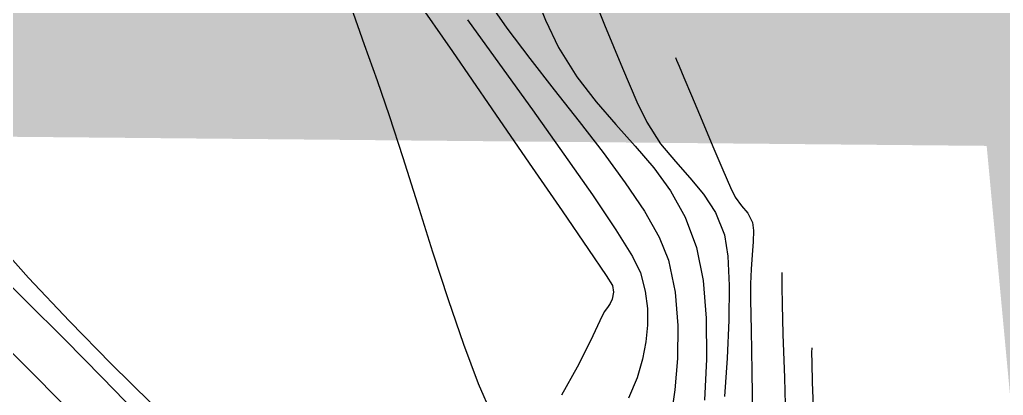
# Model space of a CAD drawing. Header units: feet. Extents: x 26064 to 27719, y 16802 to 28989.
# Drawn here: x 26329.9 to 26359.36, y 18042.21 to 18053.46 of the extents above; entities that cross this region are included whole.
import ezdxf

# ---------------------------------------------------------------- set-up
doc = ezdxf.new("R2010")
doc.units = ezdxf.units.FT
doc.header["$LTSCALE"] = 50
doc.header["$MEASUREMENT"] = 0
for name, pattern in [('DASHED', [0.75, 0.5, -0.25]), ('HIDDEN', [0.375, 0.25, -0.125]), ('HIDN25', [0.0938, 0.0625, -0.0313])]:
    doc.linetypes.add(name, pattern=pattern)
for name, color, linetype in [('CONT-MJR', 160, 'HIDDEN'), ('CONT-MNR', 55, 'HIDN25'), ('DEMO-UTILITY', 1, 'Continuous')]:
    doc.layers.add(name, color=color, linetype=linetype)

msp = doc.modelspace()

# ---------------------------------------------------------------- linework, layer by layer
at = {"layer": 'CONT-MJR', "color": 7}
for p, q in [((26343.88609, 18054.06675, 595), (26344.49139, 18053.20042, 595)), ((26344.49139, 18053.20042, 595), (26345.17756, 18052.28902, 595)), ((26345.17756, 18052.28902, 595), (26345.90992, 18051.35165, 595)), ((26345.90992, 18051.35165, 595), (26346.65377, 18050.40737, 595)), ((26346.65377, 18050.40737, 595), (26347.37441, 18049.47529, 595)), ((26347.37441, 18049.47529, 595), (26348.03716, 18048.57448, 595)), ((26348.03716, 18048.57448, 595), (26348.60731, 18047.72404, 595)), ((26348.60731, 18047.72404, 595), (26349.05017, 18046.94304, 595)), ((26349.05017, 18046.94304, 595), (26349.33105, 18046.25058, 595)), ((26349.33105, 18046.25058, 595), (26349.53169, 18045.2956, 595)), ((26330.09076, 18045.03954, 595), (26328.95609, 18046.15511, 595)), ((26349.53169, 18045.2956, 595), (26349.61294, 18044.29729, 595)), ((26331.25311, 18043.87558, 595), (26330.09076, 18045.03954, 595)), ((26349.61294, 18044.29729, 595), (26349.6009, 18043.30492, 595)), ((26332.37592, 18042.73669, 595), (26331.25311, 18043.87558, 595)), ((26353.61768, 18043.628, 600), (26353.6166, 18043.49342, 600)), ((26349.6009, 18043.30492, 595), (26349.52167, 18042.36775, 595)), ((26353.6166, 18043.49342, 600), (26353.61988, 18043.17685, 600)), ((26353.61988, 18043.17685, 600), (26353.63651, 18042.59423, 600)), ((26333.39199, 18041.6963, 595), (26332.37592, 18042.73669, 595)), ((26349.52167, 18042.36775, 595), (26349.40134, 18041.53506, 595)), ((26353.63651, 18042.59423, 600), (26353.6754, 18041.64638, 600))]:
    msp.add_line(p, q, dxfattribs=at)
at = {"layer": 'CONT-MNR', "color": 7, "extrusion": (0.926242, 0.37693, 0)}
msp.add_line((26346.79957, 18054.81421, 597), (26347.41507, 18053.30174, 597), dxfattribs=at)
at = {"layer": 'CONT-MNR', "color": 7, "extrusion": (0.822998, 0.568044, 0)}
msp.add_line((26341.67974, 18054.21061, 593), (26342.86086, 18052.49936, 593), dxfattribs=at)
at = {"layer": 'CONT-MNR', "color": 7, "extrusion": (0.932003, 0.362452, 0)}
msp.add_line((26345.28676, 18054.36237, 596), (26345.6438, 18053.4443, 596), dxfattribs=at)
at = {"layer": 'CONT-MNR', "color": 7}
for p, q in [((26340.23034, 18052.70056, 593), (26339.8295, 18053.84264, 593)), ((26345.6438, 18053.4443, 596), (26346.03824, 18052.62618, 596)), ((26340.97483, 18050.57366, 593), (26340.61447, 18051.62408, 593)), ((26346.58455, 18051.74911, 596), (26347.16295, 18050.99217, 596)), ((26347.16295, 18050.99217, 596), (26347.75309, 18050.31351, 596)), ((26341.38086, 18049.31916, 593), (26340.97483, 18050.57366, 593)), ((26348.6801, 18050.38343, 597), (26349.09466, 18049.74142, 597)), ((26350.33413, 18050.4269, 598), (26350.65813, 18049.65779, 598)), ((26349.09466, 18049.74142, 597), (26349.53455, 18049.20565, 597)), ((26348.33462, 18049.67126, 596), (26348.8872, 18049.02358, 596)), ((26341.81964, 18047.93391, 593), (26341.38086, 18049.31916, 593)), ((26345.15973, 18049.16277, 593), (26346.1456, 18047.72742, 593)), ((26349.53455, 18049.20565, 597), (26349.9726, 18048.72028, 597)), ((26350.95379, 18048.9632, 598), (26351.18657, 18048.42892, 598)), ((26349.9726, 18048.72028, 597), (26350.38169, 18048.22948, 597)), ((26350.38169, 18048.22948, 597), (26350.73464, 18047.67739, 597)), ((26342.27827, 18046.49121, 593), (26341.81964, 18047.93391, 593)), ((26351.32196, 18048.14069, 598), (26351.51276, 18047.87769, 598)), ((26346.1456, 18047.72742, 593), (26346.93453, 18046.57401, 593)), ((26351.70193, 18047.65971, 598), (26351.84097, 18047.38699, 598)), ((26349.82408, 18047.5445, 596), (26350.16769, 18046.62939, 596)), ((26351.87406, 18047.1381, 598), (26351.86745, 18046.80663, 598)), ((26330.16241, 18045.72805, 594), (26329.02826, 18047.00476, 594)), ((26351.00433, 18047.00819, 597), (26351.11146, 18046.36915, 597)), ((26351.86745, 18046.80663, 598), (26351.83835, 18046.4154, 598)), ((26350.16769, 18046.62939, 596), (26350.3665, 18045.64681, 596)), ((26351.80399, 18045.98724, 598), (26351.78158, 18045.54496, 598)), ((26352.72064, 18045.88663, 599), (26352.71938, 18045.76093, 599)), ((26331.38968, 18044.42478, 594), (26330.16241, 18045.72805, 594)), ((26350.3665, 18045.64681, 596), (26350.45831, 18044.51244, 596)), ((26347.68469, 18045.291, 593), (26347.64471, 18045.08773, 593)), ((26348.62811, 18045.32263, 594), (26348.6963, 18044.80716, 594)), ((26351.78158, 18045.54496, 598), (26351.78478, 18045.06883, 598)), ((26352.72058, 18045.46588, 599), (26352.73046, 18044.92318, 599)), ((26347.64471, 18045.08773, 593), (26347.58384, 18044.95621, 593)), ((26347.58384, 18044.95621, 593), (26347.50017, 18044.83985, 593)), ((26348.6963, 18044.80716, 594), (26348.70295, 18044.30795, 594)), ((26332.63809, 18043.15416, 594), (26331.38968, 18044.42478, 594)), ((26351.80072, 18044.15589, 598), (26351.82284, 18042.91679, 598)), ((26346.98945, 18043.83561, 593), (26346.59513, 18043.04727, 593)), ((26343.64412, 18042.55169, 593), (26343.20342, 18043.72679, 593)), ((26350.46436, 18043.29421, 596), (26350.40593, 18042.06001, 596)), ((26351.08263, 18043.32392, 597), (26351.00467, 18042.17008, 597)), ((26331.42934, 18041.69983, 596), (26330.4293, 18042.72946, 596)), ((26351.82284, 18042.91679, 598), (26351.84461, 18041.46214, 598)), ((26344.05303, 18041.61243, 593), (26343.64412, 18042.55169, 593))]:
    msp.add_line(p, q, dxfattribs=at)
at = {"layer": 'CONT-MNR', "color": 7, "extrusion": (0.810603, 0.585596, 0)}
msp.add_line((26343.30731, 18053.4566, 594), (26344.27079, 18052.12291, 594), dxfattribs=at)
at = {"layer": 'CONT-MNR', "color": 7, "extrusion": (0.923908, 0.382614, 0)}
msp.add_line((26347.41507, 18053.30174, 597), (26347.95433, 18051.99956, 597), dxfattribs=at)
at = {"layer": 'CONT-MNR', "color": 7, "extrusion": (0.941833, 0.336082, 0)}
msp.add_line((26340.61447, 18051.62408, 593), (26340.23034, 18052.70056, 593), dxfattribs=at)
at = {"layer": 'CONT-MNR', "color": 7, "extrusion": (0.823276, 0.567641, 0)}
msp.add_line((26342.86086, 18052.49936, 593), (26344.04284, 18050.78508, 593), dxfattribs=at)
at = {"layer": 'CONT-MNR', "color": 7, "extrusion": (0.848805, 0.528706, 0)}
msp.add_line((26346.03824, 18052.62618, 596), (26346.58455, 18051.74911, 596), dxfattribs=at)
at = {"layer": 'CONT-MNR', "color": 7, "extrusion": (0.81162, 0.584185, 0)}
msp.add_line((26344.27079, 18052.12291, 594), (26345.25296, 18050.75836, 594), dxfattribs=at)
at = {"layer": 'CONT-MNR', "color": 7, "extrusion": (0.920188, 0.391477, 0)}
msp.add_line((26349.5372, 18052.32387, 598), (26349.56992, 18052.24697, 598), dxfattribs=at)
at = {"layer": 'CONT-MNR', "color": 7, "extrusion": (0.92105, 0.389444, 0)}
msp.add_line((26349.56992, 18052.24697, 598), (26349.64741, 18052.0637, 598), dxfattribs=at)
at = {"layer": 'CONT-MNR', "color": 7, "extrusion": (0.921823, 0.387611, 0)}
msp.add_line((26349.64741, 18052.0637, 598), (26349.78966, 18051.7254, 598), dxfattribs=at)
at = {"layer": 'CONT-MNR', "color": 7, "extrusion": (0.918362, 0.395741, 0)}
msp.add_line((26347.95433, 18051.99956, 597), (26348.38635, 18050.99701, 597), dxfattribs=at)
at = {"layer": 'CONT-MNR', "color": 7, "extrusion": (0.922239, 0.386619, 0)}
msp.add_line((26349.78966, 18051.7254, 598), (26350.01629, 18051.1848, 598), dxfattribs=at)
at = {"layer": 'CONT-MNR', "color": 7, "extrusion": (0.92219, 0.386737, 0)}
msp.add_line((26350.01629, 18051.1848, 598), (26350.33413, 18050.4269, 598), dxfattribs=at)
at = {"layer": 'CONT-MNR', "color": 7, "extrusion": (0.901961, 0.431817, 0)}
msp.add_line((26348.38635, 18050.99701, 597), (26348.6801, 18050.38343, 597), dxfattribs=at)
at = {"layer": 'CONT-MNR', "color": 7, "extrusion": (0.823673, 0.567065, 0)}
msp.add_line((26344.04284, 18050.78508, 593), (26345.15973, 18049.16277, 593), dxfattribs=at)
at = {"layer": 'CONT-MNR', "color": 7, "extrusion": (0.81449, 0.580177, 0)}
msp.add_line((26345.25296, 18050.75836, 594), (26346.19812, 18049.43149, 594), dxfattribs=at)
at = {"layer": 'CONT-MNR', "color": 7, "extrusion": (0.741275, 0.671201, 0)}
msp.add_line((26347.75309, 18050.31351, 596), (26348.33462, 18049.67126, 596), dxfattribs=at)
at = {"layer": 'CONT-MNR', "color": 7, "extrusion": (0.819868, 0.572553, 0)}
msp.add_line((26346.19812, 18049.43149, 594), (26347.05055, 18048.21085, 594), dxfattribs=at)
at = {"layer": 'CONT-MNR', "color": 7, "extrusion": (0.920113, 0.391654, 0)}
msp.add_line((26350.65813, 18049.65779, 598), (26350.95379, 18048.9632, 598), dxfattribs=at)
at = {"layer": 'CONT-MNR', "color": 7, "extrusion": (0.809934, 0.586521, 0)}
msp.add_line((26348.8872, 18049.02358, 596), (26349.39047, 18048.32861, 596), dxfattribs=at)
at = {"layer": 'CONT-MNR', "color": 7, "extrusion": (0.875106, 0.483931, 0)}
msp.add_line((26349.39047, 18048.32861, 596), (26349.82408, 18047.5445, 596), dxfattribs=at)
at = {"layer": 'CONT-MNR', "color": 7, "extrusion": (0.905112, 0.425173, 0)}
msp.add_line((26351.18657, 18048.42892, 598), (26351.32196, 18048.14069, 598), dxfattribs=at)
at = {"layer": 'CONT-MNR', "color": 7, "extrusion": (0.829569, 0.558404, 0)}
msp.add_line((26347.05055, 18048.21085, 594), (26347.75455, 18047.16499, 594), dxfattribs=at)
at = {"layer": 'CONT-MNR', "color": 7, "extrusion": (0.927516, 0.373784, 0)}
msp.add_line((26350.73464, 18047.67739, 597), (26351.00433, 18047.00819, 597), dxfattribs=at)
at = {"layer": 'CONT-MNR', "color": 7, "extrusion": (0.75526, 0.655425, 0)}
msp.add_line((26351.51276, 18047.87769, 598), (26351.70193, 18047.65971, 598), dxfattribs=at)
at = {"layer": 'CONT-MNR', "color": 7, "extrusion": (0.991277, 0.131794, 0)}
msp.add_line((26351.84097, 18047.38699, 598), (26351.87406, 18047.1381, 598), dxfattribs=at)
at = {"layer": 'CONT-MNR', "color": 7, "extrusion": (0.84882, 0.528682, 0)}
msp.add_line((26347.75455, 18047.16499, 594), (26348.25441, 18046.36245, 594), dxfattribs=at)
at = {"layer": 'CONT-MNR', "color": 7, "extrusion": (0.950671, 0.3102, 0)}
msp.add_line((26342.74383, 18045.0644, 593), (26342.27827, 18046.49121, 593), dxfattribs=at)
at = {"layer": 'CONT-MNR', "color": 7, "extrusion": (0.827902, 0.560873, 0)}
msp.add_line((26346.93453, 18046.57401, 593), (26347.46056, 18045.79753, 593), dxfattribs=at)
at = {"layer": 'CONT-MNR', "color": 7, "extrusion": (0.898294, 0.439394, 0)}
msp.add_line((26348.25441, 18046.36245, 594), (26348.49441, 18045.87178, 594), dxfattribs=at)
at = {"layer": 'CONT-MNR', "color": 7, "extrusion": (0.999003, 0.044643, 0)}
msp.add_line((26351.11146, 18046.36915, 597), (26351.15054, 18045.49463, 597), dxfattribs=at)
at = {"layer": 'CONT-MNR', "color": 7, "extrusion": (0.996795, -0.079995, 0)}
msp.add_line((26351.83835, 18046.4154, 598), (26351.80399, 18045.98724, 598), dxfattribs=at)
at = {"layer": 'CONT-MNR', "color": 7, "extrusion": (0.971619, 0.236553, 0)}
msp.add_line((26348.49441, 18045.87178, 594), (26348.62811, 18045.32263, 594), dxfattribs=at)
at = {"layer": 'CONT-MNR', "color": 7, "extrusion": (0.839382, 0.543541, 0)}
msp.add_line((26347.46056, 18045.79753, 593), (26347.65777, 18045.49298, 593), dxfattribs=at)
at = {"layer": 'CONT-MNR', "color": 7, "extrusion": (0.999992, 0.004039, 0)}
msp.add_line((26352.71938, 18045.76093, 599), (26352.72058, 18045.46588, 599), dxfattribs=at)
at = {"layer": 'CONT-MNR', "color": 7, "extrusion": (0.991235, 0.132109, 0)}
msp.add_line((26347.65777, 18045.49298, 593), (26347.68469, 18045.291, 593), dxfattribs=at)
at = {"layer": 'CONT-MNR', "color": 7, "extrusion": (0.999903, -0.01391, 0)}
msp.add_line((26351.15054, 18045.49463, 597), (26351.13609, 18044.45583, 597), dxfattribs=at)
at = {"layer": 'CONT-MNR', "color": 7, "extrusion": (0.945734, 0.324942, 0)}
msp.add_line((26343.20342, 18043.72679, 593), (26342.74383, 18045.0644, 593), dxfattribs=at)
at = {"layer": 'CONT-MNR', "color": 7, "extrusion": (0.999848, 0.017451, 0)}
msp.add_line((26351.78478, 18045.06883, 598), (26351.80072, 18044.15589, 598), dxfattribs=at)
at = {"layer": 'CONT-MNR', "color": 7, "extrusion": (0.900832, -0.434168, 0)}
msp.add_line((26347.4044, 18044.70767, 593), (26347.27281, 18044.43464, 593), dxfattribs=at)
at = {"layer": 'CONT-MNR', "color": 7, "extrusion": (0.809764, -0.586755, 0)}
msp.add_line((26347.50017, 18044.83985, 593), (26347.4044, 18044.70767, 593), dxfattribs=at)
at = {"layer": 'CONT-MNR', "color": 7, "extrusion": (0.999599, 0.028322, 0)}
msp.add_line((26352.73046, 18044.92318, 599), (26352.75554, 18044.03799, 599), dxfattribs=at)
at = {"layer": 'CONT-MNR', "color": 7, "extrusion": (0.903971, -0.427593, 0)}
msp.add_line((26347.27281, 18044.43464, 593), (26346.98945, 18043.83561, 593), dxfattribs=at)
at = {"layer": 'CONT-MNR', "color": 7, "extrusion": (0.999988, 0.004974, 0)}
msp.add_line((26350.45831, 18044.51244, 596), (26350.46436, 18043.29421, 596), dxfattribs=at)
at = {"layer": 'CONT-MNR', "color": 7, "extrusion": (0.998886, -0.047179, 0)}
msp.add_line((26351.13609, 18044.45583, 597), (26351.08263, 18043.32392, 597), dxfattribs=at)
at = {"layer": 'CONT-MNR', "color": 7, "extrusion": (0.994859, -0.101274, 0)}
msp.add_line((26348.70295, 18044.30795, 594), (26348.65202, 18043.80761, 594), dxfattribs=at)
at = {"layer": 'CONT-MNR', "color": 7, "extrusion": (0.980296, -0.197533, 0)}
msp.add_line((26348.65202, 18043.80761, 594), (26348.54746, 18043.28875, 594), dxfattribs=at)
at = {"layer": 'CONT-MNR', "color": 7, "extrusion": (0.999449, 0.033195, 0)}
msp.add_line((26352.75554, 18044.03799, 599), (26352.79912, 18042.72597, 599), dxfattribs=at)
at = {"layer": 'CONT-MNR', "color": 7, "extrusion": (-0.703673, -0.710524, 0)}
msp.add_line((26330.4293, 18042.72946, 596), (26329.38498, 18043.76371, 596), dxfattribs=at)
at = {"layer": 'CONT-MNR', "color": 7, "extrusion": (0.963472, -0.267808, 0)}
msp.add_line((26348.54746, 18043.28875, 594), (26348.39325, 18042.73396, 594), dxfattribs=at)
at = {"layer": 'CONT-MNR', "color": 7, "extrusion": (-0.701482, -0.712687, 0)}
msp.add_line((26333.83562, 18041.97546, 594), (26332.63809, 18043.15416, 594), dxfattribs=at)
at = {"layer": 'CONT-MNR', "color": 7, "extrusion": (0.87534, -0.483507, 0)}
msp.add_line((26346.59513, 18043.04727, 593), (26346.13061, 18042.20631, 593), dxfattribs=at)
at = {"layer": 'CONT-MNR', "color": 7, "extrusion": (0.921755, -0.387774, 0)}
msp.add_line((26348.39325, 18042.73396, 594), (26348.13347, 18042.11644, 594), dxfattribs=at)
at = {"layer": 'CONT-MNR', "color": 7, "extrusion": (0.999463, 0.032781, 0)}
msp.add_line((26352.79912, 18042.72597, 599), (26352.84734, 18041.25582, 599), dxfattribs=at)
at = {"layer": 'DEMO-UTILITY', "color": 1, "linetype": 'DASHED', "const_width": 4}
msp.add_lwpolyline([(26748.26576, 18022.94146), (26393.41176, 18022.94146), (26393.41176, 18028.03829), (26362.87467, 18028.23359), (26360.67944, 18051.66064), (26323.47591, 18052.00709), (26322.89821, 18027.59018), (26284.58256, 18027.59018), (26284.58256, 18019.53126), (26192.46408, 18019.70149), (26192.46408, 18012.62755), (26216.06693, 18011.60481), (26216.06693, 17989.92853), (26228.01774, 17989.92853), (26228.01774, 18002.7714), (26250.46481, 18002.75787), (26250.34067, 17968.97962), (26223.03862, 17959.76302), (26223.03862, 17942.73845), (26250.28265, 17953.19357), (26248.70065, 17522.7369)], dxfattribs=at)

doc.saveas('drawing.dxf')
